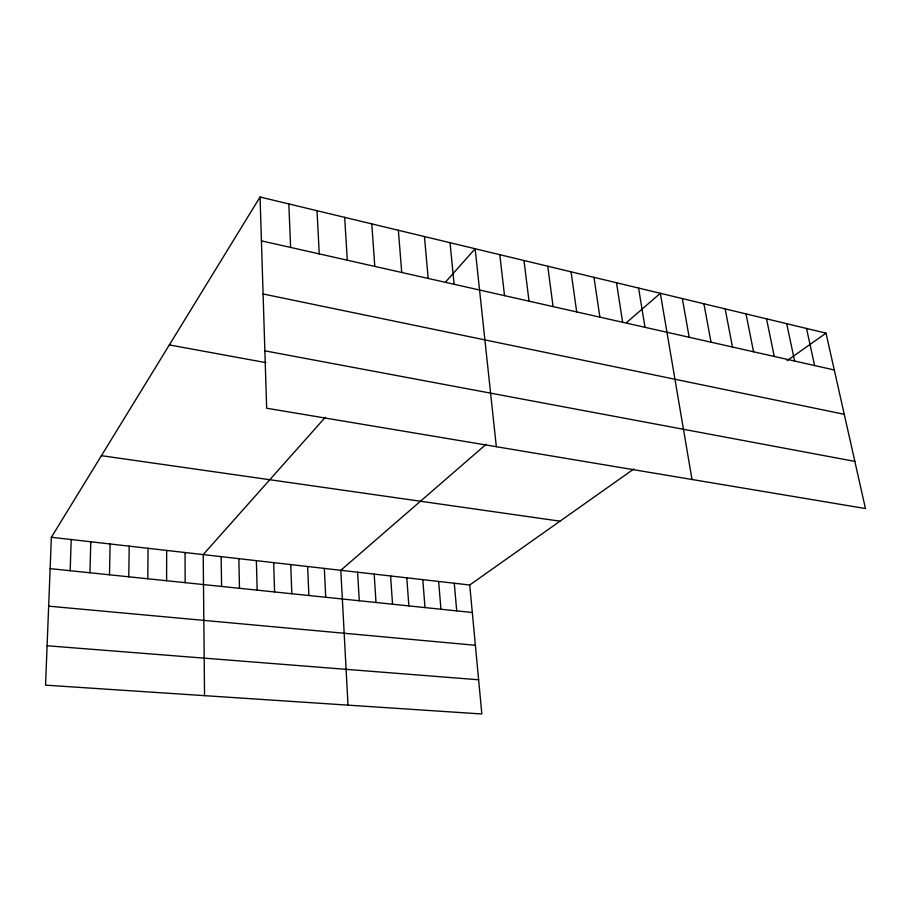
<?xml version="1.0" encoding="UTF-8"?>
<svg xmlns="http://www.w3.org/2000/svg" width="911" height="911" viewBox="0 0 911 911"><rect width="100%" height="100%" fill="white"/><g stroke="black" fill="none" stroke-linecap="round" stroke-linejoin="round"><path stroke-width="1.37" d="M166.599 580.74L166.667 550.426M147.798 578.781L148.049 548.308M128.77 576.811L129.203 546.156M109.491 574.807L110.117 543.981M89.961 572.78L90.781 541.772M70.181 570.719L71.206 539.54M260.056 197.015L266.661 408.23L865.45 508.554L826.004 333.141L260.056 197.015L51.369 537.274L45.55 685.152L481.839 713.985L469.723 584.999L633.897 468.937M325.341 417.238L203.21 554.594L204.542 695.662M445.957 281.579L475.143 248.749L496.336 446.709M486.303 444.158L340.816 570.297L348.002 705.137M626.768 322.392L660.327 293.296L692.007 479.493M787.127 360.619L826.004 333.141M47.099 645.762L478.628 679.777M48.659 606.157L475.383 645.284M50.139 568.635L472.308 612.499M51.369 537.274L469.723 584.999M101.417 455.671L560.014 521.172M169.344 344.927L265.841 362.624M264.862 350.837L854.848 461.399M263.085 293.968L844.258 414.311M261.434 240.857L834.294 369.98M806.52 328.45L814.616 365.55M786.694 323.69L794.62 361.041M766.538 318.839L774.259 356.452M746.029 313.908L753.556 351.783M725.167 308.886L732.478 347.034M703.93 303.784L711.024 342.206M682.328 298.58L689.194 337.275M638.6 288.07L644.988 327.311M616.485 282.752L622.634 322.278M593.983 277.331L599.871 317.142M571.072 271.82L576.686 311.915M547.739 266.217L553.079 306.597M523.984 260.5L529.029 301.177M499.797 254.681L504.523 295.654M450.034 242.713L454.122 284.289M424.446 236.553L428.193 278.447M454.259 583.245L456.718 610.871M438.624 581.457L440.958 609.243M398.358 230.278L401.751 272.491M422.795 579.647L425.004 607.58M406.784 577.825L408.868 605.906M371.779 223.89L374.797 266.411M390.591 575.98L392.539 604.209M374.193 574.101L376.004 602.49M344.665 217.365L347.296 260.216M357.602 572.21L359.276 600.748M317.017 210.714L319.249 253.896M324.327 568.418L325.705 597.263M307.633 566.517L308.875 595.521M288.821 203.939L290.632 247.439M290.746 564.581L291.839 593.744M273.664 562.634L274.598 591.956M256.367 560.664L257.153 590.146M238.864 558.671L239.479 588.312M221.145 556.644L221.601 586.445M185.047 552.533L185.161 582.664"/></g></svg>
